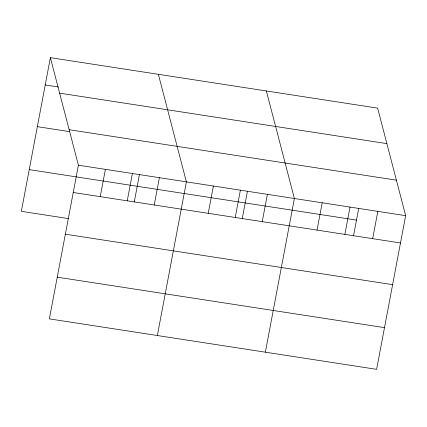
<?xml version="1.0" encoding="UTF-8"?>
<svg xmlns="http://www.w3.org/2000/svg" width="427" height="427" viewBox="0 0 427 427"><rect width="100%" height="100%" fill="white"/><g stroke="black" fill="none" stroke-linecap="round" stroke-linejoin="round"><path stroke-width="0.64" d="M50.386 57.661L78.403 165.201L49.361 318.873L376.614 369.339L405.65 215.667L377.639 108.127L50.386 57.661L21.35 211.333L68.763 218.645M100.238 196.66L105.4 169.364M127.241 200.823L132.397 173.527M134.27 201.923L139.437 174.568M154.238 204.987L159.394 177.691M157.355 335.526L186.391 181.854L158.38 74.319M208.232 213.313L213.393 186.017M235.229 217.476L240.39 190.18M242.258 218.576L247.43 191.221M262.231 221.64L267.387 194.344M265.348 352.179L294.384 198.507L266.373 90.972M317.042 230.094L322.204 202.798M344.861 234.38L350.017 207.084M353.524 235.736L358.696 208.376M372.675 238.672L377.836 211.376M45.23 84.957L58.398 86.991M59.631 93.15L386.883 143.616M69.158 129.712L396.405 180.178M37.346 126.664L69.617 131.639M78.403 165.201L405.65 215.667M29.228 169.631L356.481 220.097M73.241 192.497L400.494 242.963M65.363 234.199L392.61 284.665M57.245 277.166L384.492 327.632"/></g></svg>
